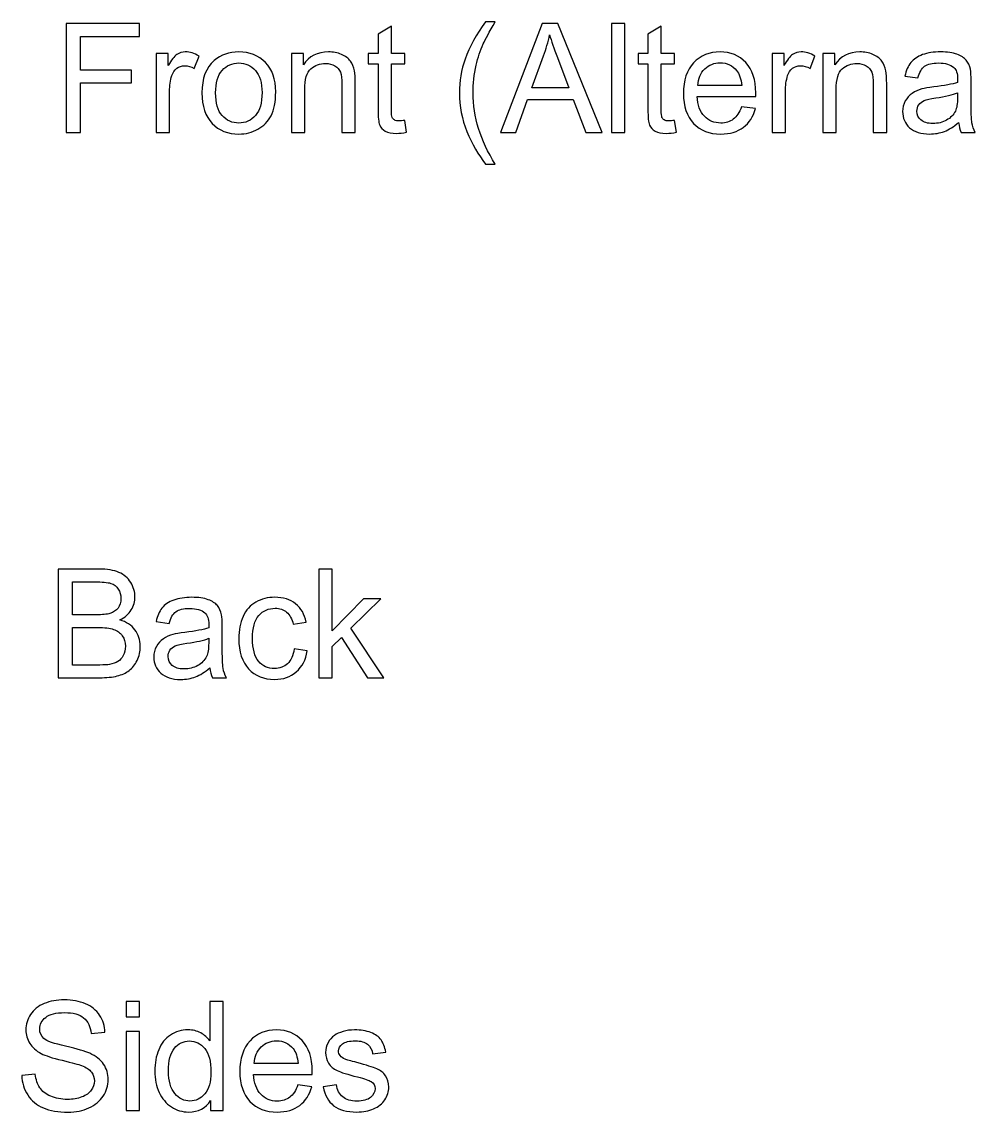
# Model space of a CAD drawing. Header units: millimetres. Extents: x 334 to 2107, y -1384 to 318.
# Drawn here: x 756.9 to 916.5, y -164.3 to 18.1 of the extents above; entities that cross this region are included whole.
import ezdxf

# ---------------------------------------------------------------- set-up
doc = ezdxf.new("R2010")
doc.units = ezdxf.units.MM
doc.header["$MEASUREMENT"] = 0
doc.layers.add('Layer 1', color=7, linetype='Continuous')

msp = doc.modelspace()

# ---------------------------------------------------------------- linework, layer by layer
at = {"layer": 'Layer 1', "color": 250}
for points, knots in [([(764.3368, -0.3629), (764.3368, -0.3629), (764.3368, 17.8235), (764.3368, 17.8235), (764.3368, 17.8235), (776.605, 17.8235), (776.605, 17.8235), (776.605, 17.8235), (776.605, 15.6899), (776.605, 15.6899), (776.605, 15.6899), (766.7498, 15.6899), (766.7498, 15.6899), (766.7498, 15.6899), (766.7498, 10.0257), (766.7498, 10.0257), (766.7498, 10.0257), (775.2842, 10.0257), (775.2842, 10.0257), (775.2842, 10.0257), (775.2842, 7.8921), (775.2842, 7.8921), (775.2842, 7.8921), (766.7498, 7.8921), (766.7498, 7.8921), (766.7498, 7.8921), (766.7498, -0.3629), (766.7498, -0.3629), (766.7498, -0.3629), (764.3368, -0.3629), (764.3368, -0.3629)], [0, 0, 0, 0, 0.1, 0.1, 0.1, 0.2, 0.2, 0.2, 0.3, 0.3, 0.3, 0.4, 0.4, 0.4, 0.5, 0.5, 0.5, 0.6, 0.6, 0.6, 0.7, 0.7, 0.7, 0.8, 0.8, 0.8, 0.9, 0.9, 0.9, 1, 1, 1, 1]), ([(821.0084, 1.631), (821.0084, 1.631), (821.3132, -0.3417), (821.3132, -0.3417), (820.6867, -0.473), (820.1236, -0.5407), (819.6326, -0.5407), (818.824, -0.5407), (818.1975, -0.4137), (817.7487, -0.1555), (817.3042, 0.1028), (816.991, 0.4372), (816.8089, 0.8563), (816.6269, 1.2754), (816.538, 2.1559), (816.538, 3.4979), (816.538, 3.4979), (816.538, 11.0925), (816.538, 11.0925), (816.538, 11.0925), (814.887, 11.0925), (814.887, 11.0925), (814.887, 11.0925), (814.887, 12.8197), (814.887, 12.8197), (814.887, 12.8197), (816.538, 12.8197), (816.538, 12.8197), (816.538, 12.8197), (816.538, 16.0794), (816.538, 16.0794), (816.538, 16.0794), (818.7732, 17.4213), (818.7732, 17.4213), (818.7732, 17.4213), (818.7732, 12.8197), (818.7732, 12.8197), (818.7732, 12.8197), (821.0084, 12.8197), (821.0084, 12.8197), (821.0084, 12.8197), (821.0084, 11.0925), (821.0084, 11.0925), (821.0084, 11.0925), (818.7732, 11.0925), (818.7732, 11.0925), (818.7732, 11.0925), (818.7732, 3.3709), (818.7732, 3.3709), (818.7732, 2.7317), (818.8113, 2.321), (818.8917, 2.139), (818.9679, 1.957), (819.0949, 1.813), (819.2727, 1.703), (819.4505, 1.5971), (819.7045, 1.5421), (820.0347, 1.5421), (820.2803, 1.5421), (820.6062, 1.5717), (821.0084, 1.631)], [0, 0, 0, 0, 0.05, 0.05, 0.05, 0.1, 0.1, 0.1, 0.15, 0.15, 0.15, 0.2, 0.2, 0.2, 0.25, 0.25, 0.25, 0.3, 0.3, 0.3, 0.35, 0.35, 0.35, 0.4, 0.4, 0.4, 0.45, 0.45, 0.45, 0.5, 0.5, 0.5, 0.55, 0.55, 0.55, 0.6, 0.6, 0.6, 0.65, 0.65, 0.65, 0.7, 0.7, 0.7, 0.75, 0.75, 0.75, 0.8, 0.8, 0.8, 0.85, 0.85, 0.85, 0.9, 0.9, 0.9, 0.95, 0.95, 0.95, 1, 1, 1, 1]), ([(834.5382, -5.6969), (833.3105, -4.1433), (832.2691, -2.3272), (831.4182, -0.2444), (830.5673, 1.8384), (830.144, 3.9974), (830.144, 6.2284), (830.144, 8.1969), (830.4615, 10.0807), (831.0965, 11.8799), (831.8416, 13.9712), (832.9888, 16.054), (834.5382, 18.1283), (834.5382, 18.1283), (836.1384, 18.1283), (836.1384, 18.1283), (835.1393, 16.4096), (834.4747, 15.1819), (834.153, 14.4453), (833.6492, 13.3065), (833.2513, 12.117), (832.9634, 10.8766), (832.6078, 9.3314), (832.43, 7.7778), (832.43, 6.2157), (832.43, 2.2406), (833.6661, -1.7303), (836.1384, -5.6969), (836.1384, -5.6969), (834.5382, -5.6969), (834.5382, -5.6969)], [0, 0, 0, 0, 0.1, 0.1, 0.1, 0.2, 0.2, 0.2, 0.3, 0.3, 0.3, 0.4, 0.4, 0.4, 0.5, 0.5, 0.5, 0.6, 0.6, 0.6, 0.7, 0.7, 0.7, 0.8, 0.8, 0.8, 0.9, 0.9, 0.9, 1, 1, 1, 1]), ([(837.0147, -0.3629), (837.0147, -0.3629), (843.9912, 17.8235), (843.9912, 17.8235), (843.9912, 17.8235), (846.6371, 17.8235), (846.6371, 17.8235), (846.6371, 17.8235), (854.0454, -0.3629), (854.0454, -0.3629), (854.0454, -0.3629), (851.3022, -0.3629), (851.3022, -0.3629), (851.3022, -0.3629), (849.1982, 5.1489), (849.1982, 5.1489), (849.1982, 5.1489), (841.5401, 5.1489), (841.5401, 5.1489), (841.5401, 5.1489), (839.5674, -0.3629), (839.5674, -0.3629), (839.5674, -0.3629), (837.0147, -0.3629), (837.0147, -0.3629)], [0, 0, 0, 0, 0.125, 0.125, 0.125, 0.25, 0.25, 0.25, 0.375, 0.375, 0.375, 0.5, 0.5, 0.5, 0.625, 0.625, 0.625, 0.75, 0.75, 0.75, 0.875, 0.875, 0.875, 1, 1, 1, 1]), ([(855.6202, -0.3629), (855.6202, -0.3629), (855.6202, 17.8235), (855.6202, 17.8235), (855.6202, 17.8235), (857.8554, 17.8235), (857.8554, 17.8235), (857.8554, 17.8235), (857.8554, -0.3629), (857.8554, -0.3629), (857.8554, -0.3629), (855.6202, -0.3629), (855.6202, -0.3629)], [0, 0, 0, 0, 0.25, 0.25, 0.25, 0.5, 0.5, 0.5, 0.75, 0.75, 0.75, 1, 1, 1, 1]), ([(866.1654, 1.631), (866.1654, 1.631), (866.4702, -0.3417), (866.4702, -0.3417), (865.8437, -0.473), (865.2806, -0.5407), (864.7896, -0.5407), (863.981, -0.5407), (863.3545, -0.4137), (862.9057, -0.1555), (862.4612, 0.1028), (862.148, 0.4372), (861.9659, 0.8563), (861.7839, 1.2754), (861.695, 2.1559), (861.695, 3.4979), (861.695, 3.4979), (861.695, 11.0925), (861.695, 11.0925), (861.695, 11.0925), (860.044, 11.0925), (860.044, 11.0925), (860.044, 11.0925), (860.044, 12.8197), (860.044, 12.8197), (860.044, 12.8197), (861.695, 12.8197), (861.695, 12.8197), (861.695, 12.8197), (861.695, 16.0794), (861.695, 16.0794), (861.695, 16.0794), (863.9302, 17.4213), (863.9302, 17.4213), (863.9302, 17.4213), (863.9302, 12.8197), (863.9302, 12.8197), (863.9302, 12.8197), (866.1654, 12.8197), (866.1654, 12.8197), (866.1654, 12.8197), (866.1654, 11.0925), (866.1654, 11.0925), (866.1654, 11.0925), (863.9302, 11.0925), (863.9302, 11.0925), (863.9302, 11.0925), (863.9302, 3.3709), (863.9302, 3.3709), (863.9302, 2.7317), (863.9683, 2.321), (864.0487, 2.139), (864.1249, 1.957), (864.2519, 1.813), (864.4297, 1.703), (864.6075, 1.5971), (864.8615, 1.5421), (865.1917, 1.5421), (865.4373, 1.5421), (865.7632, 1.5717), (866.1654, 1.631)], [0, 0, 0, 0, 0.05, 0.05, 0.05, 0.1, 0.1, 0.1, 0.15, 0.15, 0.15, 0.2, 0.2, 0.2, 0.25, 0.25, 0.25, 0.3, 0.3, 0.3, 0.35, 0.35, 0.35, 0.4, 0.4, 0.4, 0.45, 0.45, 0.45, 0.5, 0.5, 0.5, 0.55, 0.55, 0.55, 0.6, 0.6, 0.6, 0.65, 0.65, 0.65, 0.7, 0.7, 0.7, 0.75, 0.75, 0.75, 0.8, 0.8, 0.8, 0.85, 0.85, 0.85, 0.9, 0.9, 0.9, 0.95, 0.95, 0.95, 1, 1, 1, 1]), ([(842.2471, 7.1047), (842.2471, 7.1047), (848.4447, 7.1047), (848.4447, 7.1047), (848.4447, 7.1047), (846.5482, 12.1466), (846.5482, 12.1466), (845.9767, 13.6791), (845.5449, 14.9448), (845.2443, 15.9439), (844.9945, 14.7586), (844.6601, 13.5944), (844.241, 12.4429), (844.241, 12.4429), (842.2471, 7.1047), (842.2471, 7.1047)], [0, 0, 0, 0, 0.2, 0.2, 0.2, 0.4, 0.4, 0.4, 0.6, 0.6, 0.6, 0.8, 0.8, 0.8, 1, 1, 1, 1]), ([(779.4202, -0.3629), (779.4202, -0.3629), (779.4202, 12.8197), (779.4202, 12.8197), (779.4202, 12.8197), (781.4268, 12.8197), (781.4268, 12.8197), (781.4268, 12.8197), (781.4268, 10.8004), (781.4268, 10.8004), (781.939, 11.736), (782.4132, 12.354), (782.8492, 12.6504), (783.2852, 12.9509), (783.7636, 13.0991), (784.2843, 13.0991), (785.0378, 13.0991), (785.8041, 12.862), (786.583, 12.3921), (786.583, 12.3921), (785.7871, 10.3305), (785.7871, 10.3305), (785.2453, 10.6353), (784.7034, 10.7877), (784.1615, 10.7877), (783.6747, 10.7877), (783.2387, 10.6395), (782.8534, 10.3474), (782.4682, 10.0553), (782.193, 9.6489), (782.0279, 9.1282), (781.7782, 8.3366), (781.6554, 7.4688), (781.6554, 6.5247), (781.6554, 6.5247), (781.6554, -0.3629), (781.6554, -0.3629), (781.6554, -0.3629), (779.4202, -0.3629), (779.4202, -0.3629)], [0, 0, 0, 0, 0.07692308, 0.07692308, 0.07692308, 0.15384615, 0.15384615, 0.15384615, 0.23076923, 0.23076923, 0.23076923, 0.30769231, 0.30769231, 0.30769231, 0.38461538, 0.38461538, 0.38461538, 0.46153846, 0.46153846, 0.46153846, 0.53846154, 0.53846154, 0.53846154, 0.61538462, 0.61538462, 0.61538462, 0.69230769, 0.69230769, 0.69230769, 0.76923077, 0.76923077, 0.76923077, 0.84615385, 0.84615385, 0.84615385, 0.92307692, 0.92307692, 0.92307692, 1, 1, 1, 1]), ([(787.0656, 6.2284), (787.0656, 8.6626), (787.7429, 10.466), (789.1018, 11.6386), (790.2321, 12.6123), (791.6164, 13.0991), (793.2463, 13.0991), (795.0539, 13.0991), (796.5356, 12.5064), (797.687, 11.3211), (798.8343, 10.14), (799.41, 8.5017), (799.41, 6.4147), (799.41, 4.7213), (799.156, 3.3921), (798.648, 2.4226), (798.14, 1.4532), (797.3992, 0.6997), (796.4255, 0.162), (795.4561, -0.3756), (794.3935, -0.6423), (793.2463, -0.6423), (791.4005, -0.6423), (789.9104, -0.0539), (788.7716, 1.1272), (787.6329, 2.3083), (787.0656, 4.0101), (787.0656, 6.2284)], [0, 0, 0, 0, 0.11111111, 0.11111111, 0.11111111, 0.22222222, 0.22222222, 0.22222222, 0.33333333, 0.33333333, 0.33333333, 0.44444444, 0.44444444, 0.44444444, 0.55555556, 0.55555556, 0.55555556, 0.66666667, 0.66666667, 0.66666667, 0.77777778, 0.77777778, 0.77777778, 0.88888889, 0.88888889, 0.88888889, 1, 1, 1, 1]), ([(802.0304, -0.3629), (802.0304, -0.3629), (802.0304, 12.8197), (802.0304, 12.8197), (802.0304, 12.8197), (804.037, 12.8197), (804.037, 12.8197), (804.037, 12.8197), (804.037, 10.9486), (804.037, 10.9486), (805.0022, 12.3837), (806.3992, 13.0991), (808.2238, 13.0991), (809.0196, 13.0991), (809.7478, 12.9552), (810.4124, 12.6715), (811.077, 12.3879), (811.5766, 12.0111), (811.9068, 11.5497), (812.237, 11.0883), (812.4698, 10.5379), (812.601, 9.9029), (812.6815, 9.4881), (812.7238, 8.7642), (812.7238, 7.7312), (812.7238, 7.7312), (812.7238, -0.3629), (812.7238, -0.3629), (812.7238, -0.3629), (810.4886, -0.3629), (810.4886, -0.3629), (810.4886, -0.3629), (810.4886, 7.6466), (810.4886, 7.6466), (810.4886, 8.5567), (810.4039, 9.2383), (810.2304, 9.687), (810.0568, 10.1358), (809.7478, 10.4956), (809.3075, 10.7665), (808.8672, 11.0332), (808.3465, 11.1687), (807.7539, 11.1687), (806.8056, 11.1687), (805.9886, 10.8681), (805.2985, 10.2628), (804.6085, 9.6616), (804.2656, 8.5144), (804.2656, 6.8295), (804.2656, 6.8295), (804.2656, -0.3629), (804.2656, -0.3629), (804.2656, -0.3629), (802.0304, -0.3629), (802.0304, -0.3629)], [0, 0, 0, 0, 0.05555556, 0.05555556, 0.05555556, 0.11111111, 0.11111111, 0.11111111, 0.16666667, 0.16666667, 0.16666667, 0.22222222, 0.22222222, 0.22222222, 0.27777778, 0.27777778, 0.27777778, 0.33333333, 0.33333333, 0.33333333, 0.38888889, 0.38888889, 0.38888889, 0.44444444, 0.44444444, 0.44444444, 0.5, 0.5, 0.5, 0.55555556, 0.55555556, 0.55555556, 0.61111111, 0.61111111, 0.61111111, 0.66666667, 0.66666667, 0.66666667, 0.72222222, 0.72222222, 0.72222222, 0.77777778, 0.77777778, 0.77777778, 0.83333333, 0.83333333, 0.83333333, 0.88888889, 0.88888889, 0.88888889, 0.94444444, 0.94444444, 0.94444444, 1, 1, 1, 1]), ([(877.3626, 3.9043), (877.3626, 3.9043), (879.674, 3.5995), (879.674, 3.5995), (879.3142, 2.2575), (878.6411, 1.2119), (877.6589, 0.4711), (876.6768, -0.2698), (875.4237, -0.6423), (873.8955, -0.6423), (871.9736, -0.6423), (870.4496, -0.0496), (869.3235, 1.1357), (868.1974, 2.3168), (867.6344, 3.9805), (867.6344, 6.1183), (867.6344, 8.3281), (868.2017, 10.0469), (869.3404, 11.2661), (870.4792, 12.4895), (871.9566, 13.0991), (873.7727, 13.0991), (875.5296, 13.0991), (876.9647, 12.5022), (878.078, 11.3042), (879.1914, 10.1061), (879.7502, 8.4213), (879.7502, 6.2496), (879.7502, 6.1183), (879.746, 5.9194), (879.7375, 5.6569), (879.7375, 5.6569), (869.9204, 5.6569), (869.9204, 5.6569), (870.0051, 4.2133), (870.4115, 3.1042), (871.1481, 2.338), (871.8804, 1.5717), (872.7991, 1.1865), (873.8955, 1.1865), (874.7125, 1.1865), (875.411, 1.4024), (875.9868, 1.8342), (876.5667, 2.266), (877.0239, 2.956), (877.3626, 3.9043)], [0, 0, 0, 0, 0.06666667, 0.06666667, 0.06666667, 0.13333333, 0.13333333, 0.13333333, 0.2, 0.2, 0.2, 0.26666667, 0.26666667, 0.26666667, 0.33333333, 0.33333333, 0.33333333, 0.4, 0.4, 0.4, 0.46666667, 0.46666667, 0.46666667, 0.53333333, 0.53333333, 0.53333333, 0.6, 0.6, 0.6, 0.66666667, 0.66666667, 0.66666667, 0.73333333, 0.73333333, 0.73333333, 0.8, 0.8, 0.8, 0.86666667, 0.86666667, 0.86666667, 0.93333333, 0.93333333, 0.93333333, 1, 1, 1, 1]), ([(882.4722, -0.3629), (882.4722, -0.3629), (882.4722, 12.8197), (882.4722, 12.8197), (882.4722, 12.8197), (884.4788, 12.8197), (884.4788, 12.8197), (884.4788, 12.8197), (884.4788, 10.8004), (884.4788, 10.8004), (884.991, 11.736), (885.4652, 12.354), (885.9012, 12.6504), (886.3372, 12.9509), (886.8156, 13.0991), (887.3363, 13.0991), (888.0898, 13.0991), (888.8561, 12.862), (889.635, 12.3921), (889.635, 12.3921), (888.8391, 10.3305), (888.8391, 10.3305), (888.2973, 10.6353), (887.7554, 10.7877), (887.2135, 10.7877), (886.7267, 10.7877), (886.2907, 10.6395), (885.9054, 10.3474), (885.5202, 10.0553), (885.245, 9.6489), (885.0799, 9.1282), (884.8302, 8.3366), (884.7074, 7.4688), (884.7074, 6.5247), (884.7074, 6.5247), (884.7074, -0.3629), (884.7074, -0.3629), (884.7074, -0.3629), (882.4722, -0.3629), (882.4722, -0.3629)], [0, 0, 0, 0, 0.07692308, 0.07692308, 0.07692308, 0.15384615, 0.15384615, 0.15384615, 0.23076923, 0.23076923, 0.23076923, 0.30769231, 0.30769231, 0.30769231, 0.38461538, 0.38461538, 0.38461538, 0.46153846, 0.46153846, 0.46153846, 0.53846154, 0.53846154, 0.53846154, 0.61538462, 0.61538462, 0.61538462, 0.69230769, 0.69230769, 0.69230769, 0.76923077, 0.76923077, 0.76923077, 0.84615385, 0.84615385, 0.84615385, 0.92307692, 0.92307692, 0.92307692, 1, 1, 1, 1]), ([(890.9558, -0.3629), (890.9558, -0.3629), (890.9558, 12.8197), (890.9558, 12.8197), (890.9558, 12.8197), (892.9624, 12.8197), (892.9624, 12.8197), (892.9624, 12.8197), (892.9624, 10.9486), (892.9624, 10.9486), (893.9276, 12.3837), (895.3246, 13.0991), (897.1492, 13.0991), (897.945, 13.0991), (898.6732, 12.9552), (899.3378, 12.6715), (900.0024, 12.3879), (900.502, 12.0111), (900.8322, 11.5497), (901.1624, 11.0883), (901.3952, 10.5379), (901.5264, 9.9029), (901.6069, 9.4881), (901.6492, 8.7642), (901.6492, 7.7312), (901.6492, 7.7312), (901.6492, -0.3629), (901.6492, -0.3629), (901.6492, -0.3629), (899.414, -0.3629), (899.414, -0.3629), (899.414, -0.3629), (899.414, 7.6466), (899.414, 7.6466), (899.414, 8.5567), (899.3293, 9.2383), (899.1558, 9.687), (898.9822, 10.1358), (898.6732, 10.4956), (898.2329, 10.7665), (897.7926, 11.0332), (897.2719, 11.1687), (896.6793, 11.1687), (895.731, 11.1687), (894.914, 10.8681), (894.2239, 10.2628), (893.5339, 9.6616), (893.191, 8.5144), (893.191, 6.8295), (893.191, 6.8295), (893.191, -0.3629), (893.191, -0.3629), (893.191, -0.3629), (890.9558, -0.3629), (890.9558, -0.3629)], [0, 0, 0, 0, 0.05555556, 0.05555556, 0.05555556, 0.11111111, 0.11111111, 0.11111111, 0.16666667, 0.16666667, 0.16666667, 0.22222222, 0.22222222, 0.22222222, 0.27777778, 0.27777778, 0.27777778, 0.33333333, 0.33333333, 0.33333333, 0.38888889, 0.38888889, 0.38888889, 0.44444444, 0.44444444, 0.44444444, 0.5, 0.5, 0.5, 0.55555556, 0.55555556, 0.55555556, 0.61111111, 0.61111111, 0.61111111, 0.66666667, 0.66666667, 0.66666667, 0.72222222, 0.72222222, 0.72222222, 0.77777778, 0.77777778, 0.77777778, 0.83333333, 0.83333333, 0.83333333, 0.88888889, 0.88888889, 0.88888889, 0.94444444, 0.94444444, 0.94444444, 1, 1, 1, 1]), ([(913.693, 1.2881), (912.8633, 0.5811), (912.0632, 0.0858), (911.2969, -0.2063), (910.5307, -0.4984), (909.7094, -0.6423), (908.8289, -0.6423), (907.3811, -0.6423), (906.2677, -0.2909), (905.4888, 0.416), (904.7099, 1.1188), (904.3204, 2.0205), (904.3204, 3.1169), (904.3204, 3.7604), (904.4686, 4.3488), (904.7607, 4.8822), (905.057, 5.4156), (905.4422, 5.8389), (905.9164, 6.1607), (906.3947, 6.4824), (906.9281, 6.7279), (907.525, 6.893), (907.9653, 7.0073), (908.6299, 7.1174), (909.5147, 7.2275), (911.3181, 7.4391), (912.6516, 7.6974), (913.5025, 7.9937), (913.511, 8.2985), (913.5152, 8.4932), (913.5152, 8.5737), (913.5152, 9.4796), (913.3035, 10.1188), (912.8802, 10.4914), (912.3087, 10.9951), (911.4578, 11.2449), (910.3317, 11.2449), (909.2776, 11.2449), (908.4987, 11.0586), (907.9992, 10.6903), (907.4954, 10.322), (907.1271, 9.6701), (906.8858, 8.7303), (906.8858, 8.7303), (904.7014, 9.0351), (904.7014, 9.0351), (904.9004, 9.9707), (905.2263, 10.7284), (905.6835, 11.3042), (906.1407, 11.8799), (906.8011, 12.3202), (907.6647, 12.6334), (908.5241, 12.9425), (909.5274, 13.0991), (910.6619, 13.0991), (911.788, 13.0991), (912.7066, 12.9679), (913.4136, 12.7012), (914.1163, 12.4345), (914.637, 12.1043), (914.9672, 11.7021), (915.2974, 11.2999), (915.5303, 10.7919), (915.6657, 10.1781), (915.7377, 9.7971), (915.7758, 9.1113), (915.7758, 8.1249), (915.7758, 8.1249), (915.7758, 5.1616), (915.7758, 5.1616), (915.7758, 3.0915), (915.8224, 1.7834), (915.9155, 1.2288), (916.0044, 0.6743), (916.1907, 0.1451), (916.4616, -0.3629), (916.4616, -0.3629), (914.1248, -0.3629), (914.1248, -0.3629), (913.9004, 0.107), (913.7565, 0.6573), (913.693, 1.2881)], [0, 0, 0, 0, 0.03703704, 0.03703704, 0.03703704, 0.07407407, 0.07407407, 0.07407407, 0.11111111, 0.11111111, 0.11111111, 0.14814815, 0.14814815, 0.14814815, 0.18518519, 0.18518519, 0.18518519, 0.22222222, 0.22222222, 0.22222222, 0.25925926, 0.25925926, 0.25925926, 0.2962963, 0.2962963, 0.2962963, 0.33333333, 0.33333333, 0.33333333, 0.37037037, 0.37037037, 0.37037037, 0.40740741, 0.40740741, 0.40740741, 0.44444444, 0.44444444, 0.44444444, 0.48148148, 0.48148148, 0.48148148, 0.51851852, 0.51851852, 0.51851852, 0.55555556, 0.55555556, 0.55555556, 0.59259259, 0.59259259, 0.59259259, 0.62962963, 0.62962963, 0.62962963, 0.66666667, 0.66666667, 0.66666667, 0.7037037, 0.7037037, 0.7037037, 0.74074074, 0.74074074, 0.74074074, 0.77777778, 0.77777778, 0.77777778, 0.81481481, 0.81481481, 0.81481481, 0.85185185, 0.85185185, 0.85185185, 0.88888889, 0.88888889, 0.88888889, 0.92592593, 0.92592593, 0.92592593, 0.96296296, 0.96296296, 0.96296296, 1, 1, 1, 1]), ([(789.3516, 6.2242), (789.3516, 4.5393), (789.7199, 3.2778), (790.4565, 2.4438), (791.1973, 1.6056), (792.1244, 1.1865), (793.2463, 1.1865), (794.3554, 1.1865), (795.2783, 1.6056), (796.0191, 2.448), (796.7557, 3.2905), (797.124, 4.5732), (797.124, 6.2961), (797.124, 7.9217), (796.7515, 9.1536), (796.0106, 9.9876), (795.2698, 10.8258), (794.3469, 11.2449), (793.2463, 11.2449), (792.1244, 11.2449), (791.1973, 10.83), (790.4565, 9.9961), (789.7199, 9.1621), (789.3516, 7.9048), (789.3516, 6.2242)], [0, 0, 0, 0, 0.125, 0.125, 0.125, 0.25, 0.25, 0.25, 0.375, 0.375, 0.375, 0.5, 0.5, 0.5, 0.625, 0.625, 0.625, 0.75, 0.75, 0.75, 0.875, 0.875, 0.875, 1, 1, 1, 1]), ([(870.0474, 7.4857), (870.0474, 7.4857), (877.388, 7.4857), (877.388, 7.4857), (877.2906, 8.5948), (877.007, 9.4246), (876.5456, 9.9791), (875.8386, 10.8385), (874.9157, 11.2703), (873.7854, 11.2703), (872.761, 11.2703), (871.9016, 10.9274), (871.2031, 10.2416), (870.5088, 9.5558), (870.1236, 8.6372), (870.0474, 7.4857)], [0, 0, 0, 0, 0.2, 0.2, 0.2, 0.4, 0.4, 0.4, 0.6, 0.6, 0.6, 0.8, 0.8, 0.8, 1, 1, 1, 1]), ([(913.5152, 6.2411), (912.7024, 5.9109), (911.4832, 5.6315), (909.8576, 5.4029), (908.9347, 5.2717), (908.2828, 5.1235), (907.9018, 4.9584), (907.5208, 4.7933), (907.2287, 4.552), (907.0213, 4.2387), (906.8138, 3.9212), (906.708, 3.5699), (906.708, 3.1804), (906.708, 2.592), (906.9324, 2.0967), (907.3853, 1.703), (907.8383, 1.3093), (908.4987, 1.1103), (909.3665, 1.1103), (910.2259, 1.1103), (910.9921, 1.2966), (911.6652, 1.6733), (912.3341, 2.0459), (912.8294, 2.5581), (913.1427, 3.2058), (913.384, 3.7096), (913.5025, 4.4504), (913.5025, 5.4283), (913.5025, 5.4283), (913.5152, 6.2411), (913.5152, 6.2411)], [0, 0, 0, 0, 0.1, 0.1, 0.1, 0.2, 0.2, 0.2, 0.3, 0.3, 0.3, 0.4, 0.4, 0.4, 0.5, 0.5, 0.5, 0.6, 0.6, 0.6, 0.7, 0.7, 0.7, 0.8, 0.8, 0.8, 0.9, 0.9, 0.9, 1, 1, 1, 1]), ([(763.0105, -91.6125), (763.0105, -91.6125), (763.0105, -73.4261), (763.0105, -73.4261), (763.0105, -73.4261), (769.8346, -73.4261), (769.8346, -73.4261), (771.2232, -73.4261), (772.3365, -73.6081), (773.179, -73.9764), (774.0172, -74.3447), (774.6733, -74.912), (775.1475, -75.6782), (775.6258, -76.4402), (775.8629, -77.2403), (775.8629, -78.0785), (775.8629, -78.8532), (775.6512, -79.5856), (775.2321, -80.2714), (774.813, -80.9572), (774.178, -81.5118), (773.3271, -81.9351), (774.4278, -82.2568), (775.2745, -82.8072), (775.8629, -83.5861), (776.4556, -84.3608), (776.7519, -85.2794), (776.7519, -86.3378), (776.7519, -87.1929), (776.5699, -87.9845), (776.21, -88.7169), (775.8502, -89.4493), (775.4057, -90.0123), (774.8765, -90.4102), (774.3474, -90.8039), (773.6827, -91.1045), (772.8869, -91.3077), (772.0868, -91.5109), (771.1089, -91.6125), (769.9489, -91.6125), (769.9489, -91.6125), (763.0105, -91.6125), (763.0105, -91.6125)], [0, 0, 0, 0, 0.07142857, 0.07142857, 0.07142857, 0.14285714, 0.14285714, 0.14285714, 0.21428571, 0.21428571, 0.21428571, 0.28571429, 0.28571429, 0.28571429, 0.35714286, 0.35714286, 0.35714286, 0.42857143, 0.42857143, 0.42857143, 0.5, 0.5, 0.5, 0.57142857, 0.57142857, 0.57142857, 0.64285714, 0.64285714, 0.64285714, 0.71428571, 0.71428571, 0.71428571, 0.78571429, 0.78571429, 0.78571429, 0.85714286, 0.85714286, 0.85714286, 0.92857143, 0.92857143, 0.92857143, 1, 1, 1, 1]), ([(806.6096, -91.6125), (806.6096, -91.6125), (806.6096, -73.4261), (806.6096, -73.4261), (806.6096, -73.4261), (808.8448, -73.4261), (808.8448, -73.4261), (808.8448, -73.4261), (808.8448, -83.7851), (808.8448, -83.7851), (808.8448, -83.7851), (814.128, -78.4299), (814.128, -78.4299), (814.128, -78.4299), (817.0151, -78.4299), (817.0151, -78.4299), (817.0151, -78.4299), (811.9859, -83.3279), (811.9859, -83.3279), (811.9859, -83.3279), (817.5231, -91.6125), (817.5231, -91.6125), (817.5231, -91.6125), (814.7714, -91.6125), (814.7714, -91.6125), (814.7714, -91.6125), (810.3942, -84.8773), (810.3942, -84.8773), (810.3942, -84.8773), (808.8448, -86.3843), (808.8448, -86.3843), (808.8448, -86.3843), (808.8448, -91.6125), (808.8448, -91.6125), (808.8448, -91.6125), (806.6096, -91.6125), (806.6096, -91.6125)], [0, 0, 0, 0, 0.08333333, 0.08333333, 0.08333333, 0.16666667, 0.16666667, 0.16666667, 0.25, 0.25, 0.25, 0.33333333, 0.33333333, 0.33333333, 0.41666667, 0.41666667, 0.41666667, 0.5, 0.5, 0.5, 0.58333333, 0.58333333, 0.58333333, 0.66666667, 0.66666667, 0.66666667, 0.75, 0.75, 0.75, 0.83333333, 0.83333333, 0.83333333, 0.91666667, 0.91666667, 0.91666667, 1, 1, 1, 1]), ([(765.4235, -81.0715), (765.4235, -81.0715), (769.3563, -81.0715), (769.3563, -81.0715), (770.4231, -81.0715), (771.1893, -80.9995), (771.6507, -80.8598), (772.2646, -80.6778), (772.726, -80.373), (773.035, -79.9497), (773.3441, -79.5263), (773.5007, -78.9972), (773.5007, -78.3579), (773.5007, -77.7526), (773.3568, -77.2192), (773.0647, -76.762), (772.7768, -76.3005), (772.3619, -75.983), (771.8243, -75.8137), (771.2867, -75.6444), (770.3638, -75.5597), (769.0599, -75.5597), (769.0599, -75.5597), (765.4235, -75.5597), (765.4235, -75.5597), (765.4235, -75.5597), (765.4235, -81.0715), (765.4235, -81.0715)], [0, 0, 0, 0, 0.11111111, 0.11111111, 0.11111111, 0.22222222, 0.22222222, 0.22222222, 0.33333333, 0.33333333, 0.33333333, 0.44444444, 0.44444444, 0.44444444, 0.55555556, 0.55555556, 0.55555556, 0.66666667, 0.66666667, 0.66666667, 0.77777778, 0.77777778, 0.77777778, 0.88888889, 0.88888889, 0.88888889, 1, 1, 1, 1]), ([(788.3851, -89.9615), (787.5554, -90.6685), (786.7553, -91.1638), (785.989, -91.4559), (785.2228, -91.748), (784.4015, -91.8919), (783.521, -91.8919), (782.0732, -91.8919), (780.9598, -91.5405), (780.1809, -90.8336), (779.402, -90.1308), (779.0125, -89.2291), (779.0125, -88.1327), (779.0125, -87.4892), (779.1607, -86.9008), (779.4528, -86.3674), (779.7491, -85.834), (780.1343, -85.4107), (780.6085, -85.0889), (781.0868, -84.7672), (781.6202, -84.5217), (782.2171, -84.3566), (782.6574, -84.2423), (783.322, -84.1322), (784.2068, -84.0221), (786.0102, -83.8105), (787.3437, -83.5522), (788.1946, -83.2559), (788.2031, -82.9511), (788.2073, -82.7564), (788.2073, -82.6759), (788.2073, -81.77), (787.9956, -81.1308), (787.5723, -80.7582), (787.0008, -80.2545), (786.1499, -80.0047), (785.0238, -80.0047), (783.9697, -80.0047), (783.1908, -80.191), (782.6913, -80.5593), (782.1875, -80.9276), (781.8192, -81.5795), (781.5779, -82.5193), (781.5779, -82.5193), (779.3935, -82.2145), (779.3935, -82.2145), (779.5925, -81.2789), (779.9184, -80.5212), (780.3756, -79.9454), (780.8328, -79.3697), (781.4932, -78.9294), (782.3568, -78.6162), (783.2162, -78.3071), (784.2195, -78.1505), (785.354, -78.1505), (786.4801, -78.1505), (787.3987, -78.2817), (788.1057, -78.5484), (788.8084, -78.8151), (789.3291, -79.1453), (789.6593, -79.5475), (789.9895, -79.9497), (790.2224, -80.4577), (790.3578, -81.0715), (790.4298, -81.4525), (790.4679, -82.1383), (790.4679, -83.1247), (790.4679, -83.1247), (790.4679, -86.088), (790.4679, -86.088), (790.4679, -88.1581), (790.5145, -89.4662), (790.6076, -90.0208), (790.6965, -90.5753), (790.8828, -91.1045), (791.1537, -91.6125), (791.1537, -91.6125), (788.8169, -91.6125), (788.8169, -91.6125), (788.5925, -91.1426), (788.4486, -90.5923), (788.3851, -89.9615)], [0, 0, 0, 0, 0.03703704, 0.03703704, 0.03703704, 0.07407407, 0.07407407, 0.07407407, 0.11111111, 0.11111111, 0.11111111, 0.14814815, 0.14814815, 0.14814815, 0.18518519, 0.18518519, 0.18518519, 0.22222222, 0.22222222, 0.22222222, 0.25925926, 0.25925926, 0.25925926, 0.2962963, 0.2962963, 0.2962963, 0.33333333, 0.33333333, 0.33333333, 0.37037037, 0.37037037, 0.37037037, 0.40740741, 0.40740741, 0.40740741, 0.44444444, 0.44444444, 0.44444444, 0.48148148, 0.48148148, 0.48148148, 0.51851852, 0.51851852, 0.51851852, 0.55555556, 0.55555556, 0.55555556, 0.59259259, 0.59259259, 0.59259259, 0.62962963, 0.62962963, 0.62962963, 0.66666667, 0.66666667, 0.66666667, 0.7037037, 0.7037037, 0.7037037, 0.74074074, 0.74074074, 0.74074074, 0.77777778, 0.77777778, 0.77777778, 0.81481481, 0.81481481, 0.81481481, 0.85185185, 0.85185185, 0.85185185, 0.88888889, 0.88888889, 0.88888889, 0.92592593, 0.92592593, 0.92592593, 0.96296296, 0.96296296, 0.96296296, 1, 1, 1, 1]), ([(802.5117, -86.7865), (802.5117, -86.7865), (804.6961, -87.0913), (804.6961, -87.0913), (804.4548, -88.5941), (803.8452, -89.7668), (802.8588, -90.6177), (801.8725, -91.4686), (800.6575, -91.8919), (799.2224, -91.8919), (797.4232, -91.8919), (795.9754, -91.3035), (794.8832, -90.1266), (793.7868, -88.9497), (793.2407, -87.2649), (793.2407, -85.072), (793.2407, -83.6496), (793.4778, -82.4092), (793.9477, -81.3424), (794.4176, -80.2799), (795.133, -79.4798), (796.0982, -78.9506), (797.0592, -78.4172), (798.1048, -78.1505), (799.2393, -78.1505), (800.666, -78.1505), (801.8386, -78.5103), (802.7445, -79.2342), (803.6547, -79.9581), (804.2389, -80.9868), (804.4929, -82.3161), (804.4929, -82.3161), (802.3339, -82.6463), (802.3339, -82.6463), (802.1265, -81.7615), (801.7624, -81.0969), (801.2332, -80.6482), (800.7083, -80.2037), (800.0733, -79.9793), (799.3282, -79.9793), (798.2022, -79.9793), (797.2878, -80.3815), (796.5808, -81.1858), (795.8781, -81.9944), (795.5267, -83.2644), (795.5267, -85.0085), (795.5267, -86.778), (795.8654, -88.0607), (796.5427, -88.8608), (797.2243, -89.6609), (798.109, -90.0631), (799.197, -90.0631), (800.0775, -90.0631), (800.8099, -89.7964), (801.3941, -89.2588), (801.9825, -88.7254), (802.3551, -87.8999), (802.5117, -86.7865)], [0, 0, 0, 0, 0.05263158, 0.05263158, 0.05263158, 0.10526316, 0.10526316, 0.10526316, 0.15789474, 0.15789474, 0.15789474, 0.21052632, 0.21052632, 0.21052632, 0.26315789, 0.26315789, 0.26315789, 0.31578947, 0.31578947, 0.31578947, 0.36842105, 0.36842105, 0.36842105, 0.42105263, 0.42105263, 0.42105263, 0.47368421, 0.47368421, 0.47368421, 0.52631579, 0.52631579, 0.52631579, 0.57894737, 0.57894737, 0.57894737, 0.63157895, 0.63157895, 0.63157895, 0.68421053, 0.68421053, 0.68421053, 0.73684211, 0.73684211, 0.73684211, 0.78947368, 0.78947368, 0.78947368, 0.84210526, 0.84210526, 0.84210526, 0.89473684, 0.89473684, 0.89473684, 0.94736842, 0.94736842, 0.94736842, 1, 1, 1, 1]), ([(765.4235, -89.4789), (765.4235, -89.4789), (769.9532, -89.4789), (769.9532, -89.4789), (770.7321, -89.4789), (771.2782, -89.4493), (771.5957, -89.39), (772.146, -89.2926), (772.6117, -89.1275), (772.9842, -88.8947), (773.3568, -88.6619), (773.6616, -88.3232), (773.9029, -87.8787), (774.1442, -87.4342), (774.2627, -86.922), (774.2627, -86.342), (774.2627, -85.6604), (774.0891, -85.072), (773.7378, -84.5682), (773.3906, -84.0645), (772.908, -83.7131), (772.29, -83.5099), (771.6761, -83.3067), (770.7871, -83.2051), (769.6314, -83.2051), (769.6314, -83.2051), (765.4235, -83.2051), (765.4235, -83.2051), (765.4235, -83.2051), (765.4235, -89.4789), (765.4235, -89.4789)], [0, 0, 0, 0, 0.1, 0.1, 0.1, 0.2, 0.2, 0.2, 0.3, 0.3, 0.3, 0.4, 0.4, 0.4, 0.5, 0.5, 0.5, 0.6, 0.6, 0.6, 0.7, 0.7, 0.7, 0.8, 0.8, 0.8, 0.9, 0.9, 0.9, 1, 1, 1, 1]), ([(788.2073, -85.0085), (787.3945, -85.3387), (786.1753, -85.6181), (784.5497, -85.8467), (783.6268, -85.9779), (782.9749, -86.1261), (782.5939, -86.2912), (782.2129, -86.4563), (781.9208, -86.6976), (781.7134, -87.0109), (781.5059, -87.3284), (781.4001, -87.6797), (781.4001, -88.0692), (781.4001, -88.6576), (781.6245, -89.1529), (782.0774, -89.5466), (782.5304, -89.9403), (783.1908, -90.1393), (784.0586, -90.1393), (784.918, -90.1393), (785.6842, -89.953), (786.3573, -89.5763), (787.0262, -89.2037), (787.5215, -88.6915), (787.8348, -88.0438), (788.0761, -87.54), (788.1946, -86.7992), (788.1946, -85.8213), (788.1946, -85.8213), (788.2073, -85.0085), (788.2073, -85.0085)], [0, 0, 0, 0, 0.1, 0.1, 0.1, 0.2, 0.2, 0.2, 0.3, 0.3, 0.3, 0.4, 0.4, 0.4, 0.5, 0.5, 0.5, 0.6, 0.6, 0.6, 0.7, 0.7, 0.7, 0.8, 0.8, 0.8, 0.9, 0.9, 0.9, 1, 1, 1, 1]), ([(756.9205, -158.1408), (756.9205, -158.1408), (759.1811, -157.9376), (759.1811, -157.9376), (759.2869, -158.852), (759.5367, -159.6013), (759.9304, -160.1897), (760.3241, -160.7739), (760.9337, -161.2481), (761.7592, -161.6121), (762.5847, -161.972), (763.516, -162.154), (764.549, -162.154), (765.4676, -162.154), (766.2762, -162.0185), (766.9789, -161.7434), (767.6816, -161.4682), (768.2023, -161.0914), (768.5452, -160.6131), (768.8881, -160.1347), (769.0617, -159.614), (769.0617, -159.0552), (769.0617, -158.4879), (768.8966, -157.9926), (768.5664, -157.5651), (768.2362, -157.1417), (767.6901, -156.7861), (766.9281, -156.494), (766.4413, -156.3078), (765.3618, -156.0114), (763.6896, -155.6093), (762.0174, -155.2071), (760.849, -154.8303), (760.1802, -154.4747), (759.3123, -154.0175), (758.6689, -153.4503), (758.2455, -152.7772), (757.818, -152.1041), (757.6063, -151.3463), (757.6063, -150.5123), (757.6063, -149.5895), (757.8688, -148.7301), (758.3895, -147.9342), (758.9102, -147.1341), (759.6679, -146.5288), (760.6712, -146.1139), (761.6703, -145.699), (762.7837, -145.4916), (764.0071, -145.4916), (765.3533, -145.4916), (766.5429, -145.7075), (767.5716, -146.1435), (768.6003, -146.5753), (769.3919, -147.2146), (769.9465, -148.0612), (770.501, -148.9037), (770.7974, -149.8604), (770.8397, -150.9272), (770.8397, -150.9272), (768.5283, -151.105), (768.5283, -151.105), (768.4055, -149.9578), (767.9864, -149.0899), (767.271, -148.5057), (766.5556, -147.9173), (765.4972, -147.6252), (764.1002, -147.6252), (762.644, -147.6252), (761.5814, -147.8919), (760.9168, -148.4253), (760.2521, -148.9587), (759.9177, -149.6022), (759.9177, -150.3557), (759.9177, -151.0076), (760.1548, -151.5453), (760.6247, -151.9686), (761.0903, -152.3877), (762.2968, -152.8237), (764.2526, -153.264), (766.2084, -153.7085), (767.5504, -154.0937), (768.2785, -154.4239), (769.3326, -154.9108), (770.1158, -155.5246), (770.6196, -156.2739), (771.1233, -157.019), (771.3731, -157.8783), (771.3731, -158.852), (771.3731, -159.8214), (771.0979, -160.7274), (770.5434, -161.5825), (769.9888, -162.4376), (769.1972, -163.1023), (768.16, -163.5764), (767.1228, -164.0505), (765.9587, -164.2876), (764.659, -164.2876), (763.0165, -164.2876), (761.6407, -164.0463), (760.5315, -163.5679), (759.4182, -163.0896), (758.5503, -162.3699), (757.9196, -161.4047), (757.2846, -160.4437), (756.9544, -159.3558), (756.9205, -158.1408)], [0, 0, 0, 0, 0.02857143, 0.02857143, 0.02857143, 0.05714286, 0.05714286, 0.05714286, 0.08571429, 0.08571429, 0.08571429, 0.11428571, 0.11428571, 0.11428571, 0.14285714, 0.14285714, 0.14285714, 0.17142857, 0.17142857, 0.17142857, 0.2, 0.2, 0.2, 0.22857143, 0.22857143, 0.22857143, 0.25714286, 0.25714286, 0.25714286, 0.28571429, 0.28571429, 0.28571429, 0.31428571, 0.31428571, 0.31428571, 0.34285714, 0.34285714, 0.34285714, 0.37142857, 0.37142857, 0.37142857, 0.4, 0.4, 0.4, 0.42857143, 0.42857143, 0.42857143, 0.45714286, 0.45714286, 0.45714286, 0.48571429, 0.48571429, 0.48571429, 0.51428571, 0.51428571, 0.51428571, 0.54285714, 0.54285714, 0.54285714, 0.57142857, 0.57142857, 0.57142857, 0.6, 0.6, 0.6, 0.62857143, 0.62857143, 0.62857143, 0.65714286, 0.65714286, 0.65714286, 0.68571429, 0.68571429, 0.68571429, 0.71428571, 0.71428571, 0.71428571, 0.74285714, 0.74285714, 0.74285714, 0.77142857, 0.77142857, 0.77142857, 0.8, 0.8, 0.8, 0.82857143, 0.82857143, 0.82857143, 0.85714286, 0.85714286, 0.85714286, 0.88571429, 0.88571429, 0.88571429, 0.91428571, 0.91428571, 0.91428571, 0.94285714, 0.94285714, 0.94285714, 0.97142857, 0.97142857, 0.97142857, 1, 1, 1, 1]), ([(774.3703, -148.3364), (774.3703, -148.3364), (774.3703, -145.7964), (774.3703, -145.7964), (774.3703, -145.7964), (776.6055, -145.7964), (776.6055, -145.7964), (776.6055, -145.7964), (776.6055, -148.3364), (776.6055, -148.3364), (776.6055, -148.3364), (774.3703, -148.3364), (774.3703, -148.3364)], [0, 0, 0, 0, 0.25, 0.25, 0.25, 0.5, 0.5, 0.5, 0.75, 0.75, 0.75, 1, 1, 1, 1]), ([(788.5223, -163.9828), (788.5223, -163.9828), (788.5223, -162.3106), (788.5223, -162.3106), (787.6883, -163.6103), (786.4607, -164.2622), (784.8393, -164.2622), (783.7894, -164.2622), (782.8242, -163.9743), (781.9479, -163.3944), (781.0674, -162.8186), (780.3858, -162.0101), (779.899, -160.9771), (779.4164, -159.94), (779.1751, -158.7504), (779.1751, -157.4042), (779.1751, -156.0919), (779.3952, -154.9023), (779.8313, -153.8313), (780.2715, -152.7645), (780.9277, -151.9432), (781.804, -151.3759), (782.6761, -150.8044), (783.6582, -150.5208), (784.7377, -150.5208), (785.5336, -150.5208), (786.2405, -150.6901), (786.8586, -151.0246), (787.4767, -151.359), (787.9804, -151.7993), (788.3699, -152.3369), (788.3699, -152.3369), (788.3699, -145.7964), (788.3699, -145.7964), (788.3699, -145.7964), (790.6051, -145.7964), (790.6051, -145.7964), (790.6051, -145.7964), (790.6051, -163.9828), (790.6051, -163.9828), (790.6051, -163.9828), (788.5223, -163.9828), (788.5223, -163.9828)], [0, 0, 0, 0, 0.07142857, 0.07142857, 0.07142857, 0.14285714, 0.14285714, 0.14285714, 0.21428571, 0.21428571, 0.21428571, 0.28571429, 0.28571429, 0.28571429, 0.35714286, 0.35714286, 0.35714286, 0.42857143, 0.42857143, 0.42857143, 0.5, 0.5, 0.5, 0.57142857, 0.57142857, 0.57142857, 0.64285714, 0.64285714, 0.64285714, 0.71428571, 0.71428571, 0.71428571, 0.78571429, 0.78571429, 0.78571429, 0.85714286, 0.85714286, 0.85714286, 0.92857143, 0.92857143, 0.92857143, 1, 1, 1, 1]), ([(774.3703, -163.9828), (774.3703, -163.9828), (774.3703, -150.8002), (774.3703, -150.8002), (774.3703, -150.8002), (776.6055, -150.8002), (776.6055, -150.8002), (776.6055, -150.8002), (776.6055, -163.9828), (776.6055, -163.9828), (776.6055, -163.9828), (774.3703, -163.9828), (774.3703, -163.9828)], [0, 0, 0, 0, 0.25, 0.25, 0.25, 0.5, 0.5, 0.5, 0.75, 0.75, 0.75, 1, 1, 1, 1]), ([(803.1315, -159.7156), (803.1315, -159.7156), (805.4429, -160.0204), (805.4429, -160.0204), (805.0831, -161.3624), (804.41, -162.408), (803.4278, -163.1488), (802.4457, -163.8897), (801.1926, -164.2622), (799.6644, -164.2622), (797.7425, -164.2622), (796.2185, -163.6695), (795.0924, -162.4842), (793.9663, -161.3031), (793.4033, -159.6394), (793.4033, -157.5016), (793.4033, -155.2918), (793.9706, -153.573), (795.1093, -152.3538), (796.2481, -151.1304), (797.7255, -150.5208), (799.5416, -150.5208), (801.2985, -150.5208), (802.7336, -151.1177), (803.8469, -152.3157), (804.9603, -153.5138), (805.5191, -155.1986), (805.5191, -157.3703), (805.5191, -157.5016), (805.5149, -157.7005), (805.5064, -157.963), (805.5064, -157.963), (795.6893, -157.963), (795.6893, -157.963), (795.774, -159.4066), (796.1804, -160.5157), (796.917, -161.2819), (797.6493, -162.0482), (798.568, -162.4334), (799.6644, -162.4334), (800.4814, -162.4334), (801.1799, -162.2175), (801.7557, -161.7857), (802.3356, -161.3539), (802.7928, -160.6639), (803.1315, -159.7156)], [0, 0, 0, 0, 0.06666667, 0.06666667, 0.06666667, 0.13333333, 0.13333333, 0.13333333, 0.2, 0.2, 0.2, 0.26666667, 0.26666667, 0.26666667, 0.33333333, 0.33333333, 0.33333333, 0.4, 0.4, 0.4, 0.46666667, 0.46666667, 0.46666667, 0.53333333, 0.53333333, 0.53333333, 0.6, 0.6, 0.6, 0.66666667, 0.66666667, 0.66666667, 0.73333333, 0.73333333, 0.73333333, 0.8, 0.8, 0.8, 0.86666667, 0.86666667, 0.86666667, 0.93333333, 0.93333333, 0.93333333, 1, 1, 1, 1]), ([(807.3775, -160.0458), (807.3775, -160.0458), (809.5873, -159.6902), (809.5873, -159.6902), (809.7101, -160.575), (810.0572, -161.2523), (810.6245, -161.7264), (811.1917, -162.1963), (811.9876, -162.4334), (813.0036, -162.4334), (814.0323, -162.4334), (814.7943, -162.226), (815.2938, -161.8069), (815.7891, -161.392), (816.0389, -160.9009), (816.0389, -160.3379), (816.0389, -159.8341), (815.8145, -159.4362), (815.37, -159.1483), (815.0568, -158.9494), (814.2948, -158.6996), (813.084, -158.3906), (811.45, -157.9799), (810.3197, -157.6243), (809.6847, -157.3238), (809.0539, -157.019), (808.5755, -156.6041), (808.2496, -156.0707), (807.9236, -155.5415), (807.7585, -154.9531), (807.7585, -154.3096), (807.7585, -153.7212), (807.894, -153.1793), (808.1607, -152.6798), (808.4316, -152.1803), (808.7957, -151.7654), (809.2571, -151.4352), (809.6042, -151.1812), (810.0784, -150.9653), (810.6753, -150.7875), (811.2764, -150.6097), (811.9156, -150.5208), (812.6014, -150.5208), (813.6344, -150.5208), (814.5403, -150.669), (815.3192, -150.9695), (816.1024, -151.2659), (816.6781, -151.6723), (817.0507, -152.1803), (817.419, -152.6925), (817.6772, -153.3741), (817.8169, -154.2292), (817.8169, -154.2292), (815.6325, -154.534), (815.6325, -154.534), (815.5351, -153.8482), (815.2473, -153.3106), (814.7731, -152.9253), (814.299, -152.5401), (813.6301, -152.3496), (812.7623, -152.3496), (811.7421, -152.3496), (811.0097, -152.5189), (810.5737, -152.8576), (810.1376, -153.1963), (809.9175, -153.5942), (809.9175, -154.0472), (809.9175, -154.335), (810.0064, -154.5975), (810.1884, -154.8303), (810.3705, -155.0674), (810.6541, -155.2664), (811.0436, -155.423), (811.2679, -155.5077), (811.9199, -155.6982), (813.0121, -155.9945), (814.5869, -156.4136), (815.6875, -156.7607), (816.3141, -157.0274), (816.9406, -157.2941), (817.4317, -157.6878), (817.7873, -158.1958), (818.1471, -158.7081), (818.3249, -159.3431), (818.3249, -160.1051), (818.3249, -160.8459), (818.109, -161.5444), (817.673, -162.2006), (817.2369, -162.8567), (816.6104, -163.3647), (815.7934, -163.7246), (814.9721, -164.0844), (814.045, -164.2622), (813.0121, -164.2622), (811.3018, -164.2622), (809.9937, -163.9066), (809.0962, -163.1996), (808.1988, -162.4884), (807.6273, -161.4386), (807.3775, -160.0458)], [0, 0, 0, 0, 0.03030303, 0.03030303, 0.03030303, 0.06060606, 0.06060606, 0.06060606, 0.09090909, 0.09090909, 0.09090909, 0.12121212, 0.12121212, 0.12121212, 0.15151515, 0.15151515, 0.15151515, 0.18181818, 0.18181818, 0.18181818, 0.21212121, 0.21212121, 0.21212121, 0.24242424, 0.24242424, 0.24242424, 0.27272727, 0.27272727, 0.27272727, 0.3030303, 0.3030303, 0.3030303, 0.33333333, 0.33333333, 0.33333333, 0.36363636, 0.36363636, 0.36363636, 0.39393939, 0.39393939, 0.39393939, 0.42424242, 0.42424242, 0.42424242, 0.45454545, 0.45454545, 0.45454545, 0.48484848, 0.48484848, 0.48484848, 0.51515152, 0.51515152, 0.51515152, 0.54545455, 0.54545455, 0.54545455, 0.57575758, 0.57575758, 0.57575758, 0.60606061, 0.60606061, 0.60606061, 0.63636364, 0.63636364, 0.63636364, 0.66666667, 0.66666667, 0.66666667, 0.6969697, 0.6969697, 0.6969697, 0.72727273, 0.72727273, 0.72727273, 0.75757576, 0.75757576, 0.75757576, 0.78787879, 0.78787879, 0.78787879, 0.81818182, 0.81818182, 0.81818182, 0.84848485, 0.84848485, 0.84848485, 0.87878788, 0.87878788, 0.87878788, 0.90909091, 0.90909091, 0.90909091, 0.93939394, 0.93939394, 0.93939394, 0.96969697, 0.96969697, 0.96969697, 1, 1, 1, 1]), ([(781.4611, -157.4084), (781.4611, -159.0933), (781.8167, -160.3506), (782.5321, -161.1846), (783.2433, -162.0185), (784.0858, -162.4334), (785.0552, -162.4334), (786.0331, -162.4334), (786.8628, -162.0355), (787.5486, -161.2396), (788.2302, -160.4437), (788.5731, -159.2288), (788.5731, -157.5947), (788.5731, -155.7998), (788.226, -154.479), (787.5275, -153.6365), (786.8332, -152.7941), (785.9738, -152.375), (784.9536, -152.375), (783.9588, -152.375), (783.129, -152.7772), (782.4602, -153.5857), (781.7955, -154.3943), (781.4611, -155.6685), (781.4611, -157.4084)], [0, 0, 0, 0, 0.125, 0.125, 0.125, 0.25, 0.25, 0.25, 0.375, 0.375, 0.375, 0.5, 0.5, 0.5, 0.625, 0.625, 0.625, 0.75, 0.75, 0.75, 0.875, 0.875, 0.875, 1, 1, 1, 1]), ([(795.8163, -156.1342), (795.8163, -156.1342), (803.1569, -156.1342), (803.1569, -156.1342), (803.0595, -155.0251), (802.7759, -154.1953), (802.3145, -153.6408), (801.6075, -152.7814), (800.6846, -152.3496), (799.5543, -152.3496), (798.5299, -152.3496), (797.6705, -152.6925), (796.972, -153.3783), (796.2777, -154.0641), (795.8925, -154.9827), (795.8163, -156.1342)], [0, 0, 0, 0, 0.2, 0.2, 0.2, 0.4, 0.4, 0.4, 0.6, 0.6, 0.6, 0.8, 0.8, 0.8, 1, 1, 1, 1])]:
    msp.add_open_spline(points, degree=3, knots=knots, dxfattribs=at)

doc.saveas('drawing.dxf')
